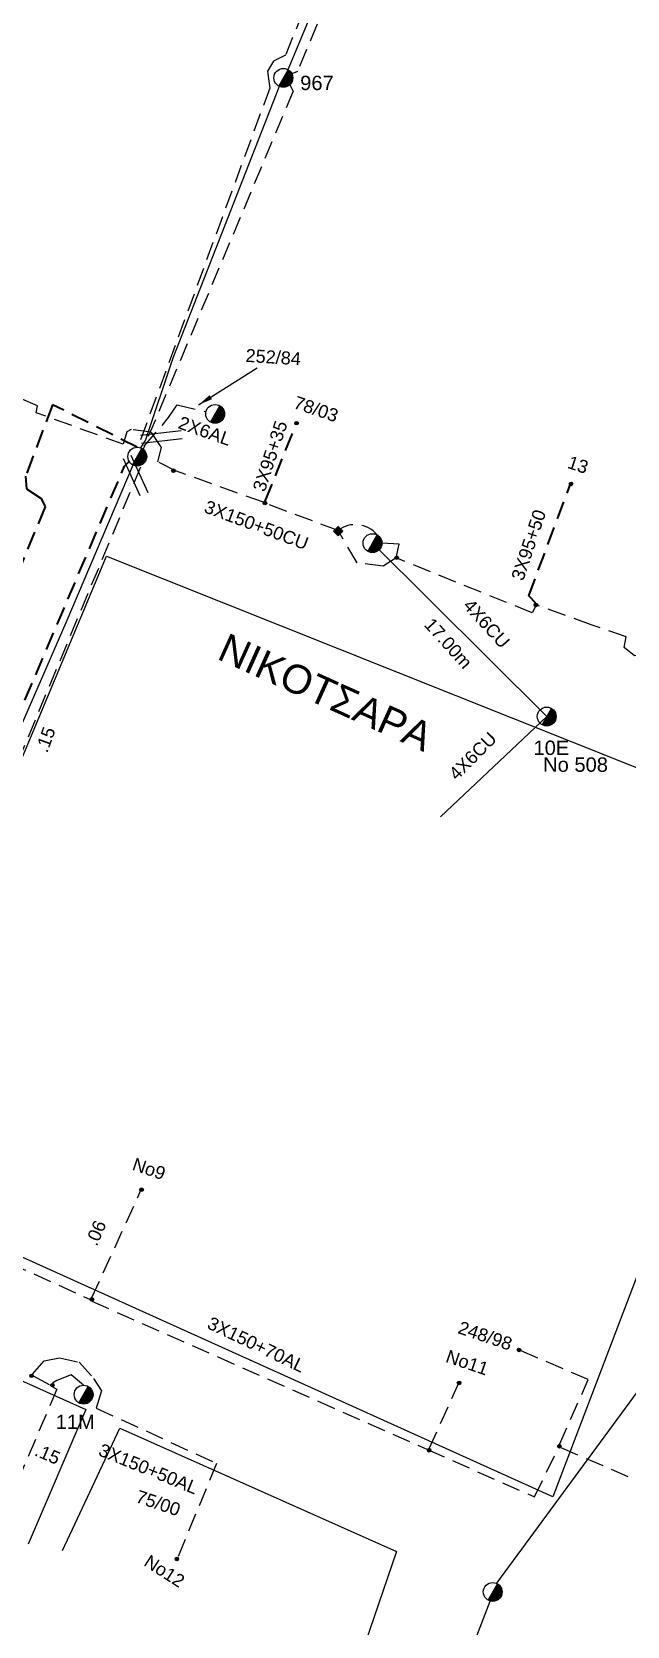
# Model space of a CAD drawing. Header units: millimetres. Extents: x 751 to 1825, y 360 to 872.
# Drawn here: x 930.5 to 971.9, y 524.2 to 635 of the extents above; entities that cross this region are included whole.
import ezdxf

# ---------------------------------------------------------------- set-up
doc = ezdxf.new("R2010")
doc.units = ezdxf.units.MM
doc.linetypes.add('DASHED', pattern=[19.05, 12.7, -6.35])
for name, color, linetype in [('Άγνωστα', 7, 'Continuous'), ('Γυμνά εναέρια ΧΤ και ΦΟΠ (3Φ)   4x16+16AL', 7, 'Continuous'), ('Γυμνά εναέρια ΧΤ και ΦΟΠ (3Φ)   4x50+16AL', 7, 'Continuous'), ('Επιγραφές - Σχήματα', 7, 'Continuous'), ('Καλώδια ΧΤ   2x6AL', 7, 'DASHED'), ('Καλώδια ΧΤ   3x150+50AL', 7, 'DASHED'), ('Καλώδια ΧΤ   3x150+50CU', 7, 'DASHED'), ('Καλώδια ΧΤ   3x150AL+50XLPE', 7, 'DASHED'), ('Καλώδια ΧΤ   3x95+35 CU', 7, 'DASHED'), ('Καλώδια ΧΤ   4x6CU', 7, 'DASHED'), ('Στύλος ΦΜ', 7, 'Continuous'), ('Στύλος ΦΜ @ 1', 7, 'Continuous'), ('Συνδέσεις', 7, 'Continuous'), ('Τομή', 7, 'Continuous'), ('Υπόβαθρο ΔΕΗ', 7, 'Continuous'), ('Υπόγεια Καλώδια Δικτύου ΧΤ   .06', 7, 'DASHED'), ('Υπόγεια Καλώδια Δικτύου ΧΤ   .15', 7, 'DASHED'), ('Υπόγεια καλώδια Δικτύου ΧΤ και Παρ. ΧΤ - 3X150+70 AL', 7, 'DASHED'), ('Υπόγεια καλώδια Παροχών ΧΤ   .15', 7, 'DASHED')]:
    doc.layers.add(name, color=color, linetype=linetype)
doc.styles.get("Standard").update_dxf_attribs({"font": 'ARIAL.TTF'})
doc.linetypes.add('SYN_LINE', pattern='A,0.5,-0.0001,["/\\/\\/\\/",Standard,S=0.1,R=0,X=0,Y=-0.05],-0.25', length=0.7501)
doc.dimstyles.new('ISO-25', dxfattribs={"dimtxt": 2.5, "dimasz": 2.5, "dimexe": 1.25, "dimexo": 0.625, "dimtad": 1, "dimtxsty": 'Standard', "dimcen": 2.5, "dimadec": 0, "dimazin": 0, "dimtfac": 1, "dimtmove": 0, "dimatfit": 3, "dimfxl": 1, "dimarcsym": 0})

# ---------------------------------------------------------------- blocks, each defined once
blk = doc.blocks.new('ΥΠΑΡΧΩΝ ΤΣΙΜΕΝΤΕΝΙΟΣ ΣΤΥΛΟΣ')
at = {"layer": 'Στύλος ΦΜ'}
blk.add_hatch(color=256, dxfattribs=at).paths.add_polyline_path([(-1.29, -2.28, 0.574793), (2.62, 0, 0.268822), (1.3, 2.27)])
blk.add_line((-1.29, -2.28), (1.3, 2.27), dxfattribs=at)
blk.add_circle((0, 0), 2.62, dxfattribs=at)
at = {"layer": 'Στύλος ΦΜ', "flags": 4}
for tag, p in [('ΑΡΙΘΜΟΣ', (-4.68, 8.05)), ('ΤΥΠΟΣ', (-4.91, 3.03))]:
    blk.add_attdef(tag, p, '', height=4, dxfattribs=at)
blk = doc.blocks.new('_ΣΥΝΔΕΣΗ')
at = {"layer": 'Συνδέσεις', "linetype": 'SYN_LINE', "ltscale": 40}
blk.add_hatch(color=256, dxfattribs=at).paths.add_polyline_path([(0.5, -0.01, 1), (-0.5, -0.01, 1)])
at = {"layer": 'Συνδέσεις'}
blk.add_circle((0, -0.01), 0.5, dxfattribs=at)
blk = doc.blocks.new('ΤΟΜΗ')
at = {"layer": 'Τομή', "ltscale": 40}
for p, q in [((-5.68, 0), (5.68, 0)), ((5.68, -2.33), (-5.68, -2.33))]:
    blk.add_line(p, q, dxfattribs=at)
blk = doc.blocks.new('TSONTA XT1')
at = {"ltscale": 40}
h = blk.add_hatch(color=256, dxfattribs=at)
h.dxf.hatch_style = 1
h.paths.add_polyline_path([(595.96, 2487.66), (597.07, 2488.77), (595.96, 2489.87), (594.85, 2488.77)])
blk.add_lwpolyline([(594.85, 2488.77), (595.96, 2489.87), (597.07, 2488.77), (595.96, 2487.66)], close=True, dxfattribs=at)

msp = doc.modelspace()

# ---------------------------------------------------------------- linework, layer by layer
at = {"layer": 'Άγνωστα', "color": 5, "linetype": 'DASHED', "ltscale": 0.1}
msp.add_lwpolyline([(961.52, 664.36), (960.82, 664.62), (948.11, 633.39), (947.28, 632.97), (946.88, 632.28), (946.94, 631.76), (947.02, 631.1), (937.85, 606.13)], dxfattribs=at)
at = {"layer": 'Άγνωστα', "color": 85, "linetype": 'DASHED', "ltscale": 0.1}
for points in [[(961.99, 663.71), (948.95, 632.26), (948.57, 632.09)], [(948.42, 631.34), (948.65, 630.9), (938.22, 606.02)]]:
    msp.add_lwpolyline(points, dxfattribs=at)
at = {"layer": 'Άγνωστα', "color": 85, "linetype": 'DASHED', "lineweight": 40, "ltscale": 0.1}
msp.add_lwpolyline([(937.82, 606.15), (931.94, 609.11), (930.06, 604.15), (930.13, 603.27), (931.15, 602.59), (931.42, 602.01), (921.19, 577.35), (916.68, 567.14), (911.08, 569.74), (911.08, 569.74), (911.08, 569.74), (911.08, 569.74)], dxfattribs=at)
at = {"layer": 'Άγνωστα', "color": 5, "linetype": 'DASHED', "lineweight": 40, "ltscale": 0.1}
msp.add_lwpolyline([(910.75, 568.95), (919.75, 564.76), (924.91, 576.95), (924.71, 578.43), (925.42, 579.62), (926.29, 579.82), (936.93, 604.83), (937.25, 605.17)], dxfattribs=at)
at = {"layer": 'Άγνωστα', "color": 6, "linetype": 'DASHED', "lineweight": 40, "ltscale": 0.1}
msp.add_lwpolyline([(965.52, 595.32), (965.02, 595.82), (967.92, 603.6)], dxfattribs=at)
at = {"layer": 'Άγνωστα', "color": 30, "linetype": 'DASHED', "ltscale": 0.1}
for points in [[(967.15, 536.86), (969.16, 541.37), (964.31, 543.44)], [(958.1, 536.58), (960.17, 541.14)]]:
    msp.add_lwpolyline(points, dxfattribs=at)
at = {"layer": 'Γυμνά εναέρια ΧΤ και ΦΟΠ (3Φ)   4x16+16AL', "color": 27, "ltscale": 0.1}
for points in [[(961.56, 664.03), (961.38, 663.81), (948.29, 632.39)], [(947.69, 631.22), (940.29, 612.34), (938.39, 606.67), (938.39, 606.67), (938.04, 606.12)]]:
    msp.add_lwpolyline(points, dxfattribs=at)
at = {"layer": 'Γυμνά εναέρια ΧΤ και ΦΟΠ (3Φ)   4x50+16AL', "color": 7, "ltscale": 0.1}
for points in [[(962.8, 527.21), (989.62, 563.71)], [(952.74, 501.03), (962.33, 525.96)]]:
    msp.add_lwpolyline(points, dxfattribs=at)
at = {"layer": 'Καλώδια ΧΤ   2x6AL', "color": 7, "linetype": 'DASHED', "ltscale": 0.1}
msp.add_lwpolyline([(938.31, 606.22), (940, 608.22), (940.6, 609.09), (942.59, 608.62)], dxfattribs=at)
at = {"layer": 'Καλώδια ΧΤ   3x150+50AL', "color": 2, "linetype": 'DASHED', "ltscale": 0.1}
msp.add_lwpolyline([(930.53, 541.74), (931.36, 542.66), (932.42, 542.87), (933.79, 542.57), (934.78, 541.45), (935.34, 540.58), (934.97, 539.39), (943.33, 535.54), (940.62, 528.98)], dxfattribs=at)
at = {"layer": 'Καλώδια ΧΤ   3x150+50CU', "color": 6, "linetype": 'DASHED', "ltscale": 0.1}
for points in [[(940.47, 604.52), (939.25, 605.15), (939.5, 606.13), (938.79, 607.2), (937.4, 607.39), (937.1, 607.22), (936.85, 606.36), (930.79, 608.55), (930.88, 609.03), (929.49, 609.63), (918.84, 613.86), (918.02, 614.47), (917.27, 614.62), (916.7, 614.32), (916.21, 614.6), (915.46, 615.51), (909.58, 617.59)], [(946.58, 602.33), (940.47, 604.52)], [(955.8, 598.46), (954.91, 597.89), (953.11, 598.12), (951.77, 600.36), (946.81, 602.22)], [(965.48, 595.08), (965.25, 594.65), (955.8, 598.46), (956.01, 599.41), (954.81, 599.49)], [(995.76, 584.21), (995.15, 584.93), (988.95, 587.31), (988.45, 587.24), (988.08, 586.44), (987.26, 586.15), (973.62, 591.7), (972.37, 591.67), (971.65, 592.23), (971.78, 592.98), (969.36, 593.81), (965.63, 595.16)]]:
    msp.add_lwpolyline(points, dxfattribs=at)
at = {"layer": 'Καλώδια ΧΤ   3x150AL+50XLPE', "color": 6, "linetype": 'DASHED', "ltscale": 0.1}
msp.add_arc((952.97, 598.83), 1.95, 39.2512, 128.0028, dxfattribs=at)
at = {"layer": 'Καλώδια ΧΤ   3x95+35 CU', "color": 6, "linetype": 'DASHED', "lineweight": 40, "ltscale": 0.1}
msp.add_lwpolyline([(946.71, 602.4), (948.88, 607.8)], dxfattribs=at)
at = {"layer": 'Καλώδια ΧΤ   4x6CU', "color": 6, "linetype": 'SYN_LINE', "ltscale": 10}
msp.add_line((966.27, 587.44), (958.9, 580.48), dxfattribs=at)
msp.add_lwpolyline([(954.16, 599.49), (966.27, 587.44), (966.27, 587.44)], dxfattribs=at)
at = {"layer": 'Συνδέσεις', "color": 2, "ltscale": 0.1}
msp.add_lwpolyline([(926.09, 578.44), (932.89, 593.97), (937.56, 604.98)], dxfattribs=at)
at = {"layer": 'Υπόβαθρο ΔΕΗ', "ltscale": 0.1}
for points in [[(935.68, 598.59), (984.22, 579.22), (966.7, 533.23), (917.6, 555.39), (935.68, 598.59)], [(932.62, 529.5), (936.62, 538), (955.83, 529.42), (943.93, 494.58), (898.86, 513.19), (914.59, 548.12), (934.24, 539.28), (930.24, 529.93)]]:
    msp.add_lwpolyline(points, dxfattribs=at)
at = {"layer": 'Υπόγεια Καλώδια Δικτύου ΧΤ   .06', "color": 30, "linetype": 'DASHED', "ltscale": 0.1}
msp.add_lwpolyline([(934.67, 547.06), (938.1, 554.57)], dxfattribs=at)
at = {"layer": 'Υπόγεια Καλώδια Δικτύου ΧΤ   .15', "color": 27, "linetype": 'DASHED', "ltscale": 0.1}
msp.add_lwpolyline([(910.35, 568.2), (920.35, 563.65), (920.35, 563.65), (928.79, 582.52), (938.12, 604.92)], dxfattribs=at)
at = {"layer": 'Υπόγεια Καλώδια Δικτύου ΧΤ   .15', "color": 2, "linetype": 'DASHED', "ltscale": 0.1}
for points in [[(930.59, 541.63), (931.8, 540.98)], [(934.09, 540.98), (933.22, 541.7), (932.23, 541.3), (931.92, 541.11)]]:
    msp.add_lwpolyline(points, dxfattribs=at)
at = {"layer": 'Υπόγεια καλώδια Δικτύου ΧΤ και Παρ. ΧΤ - 3X150+70 AL', "color": 30, "linetype": 'DASHED', "ltscale": 0.1}
for points in [[(911.31, 558.05), (915.24, 556.06), (915.26, 554.97), (917.56, 553.54), (918.48, 554.21), (934.54, 546.93)], [(934.67, 546.81), (957.98, 536.51)], [(957.98, 536.51), (965.43, 533.21), (967.09, 536.62)], [(967.25, 536.65), (975.59, 533.05)]]:
    msp.add_lwpolyline(points, dxfattribs=at)
at = {"layer": 'Υπόγεια καλώδια Παροχών ΧΤ   .15', "color": 2, "linetype": 'DASHED', "ltscale": 0.1}
msp.add_lwpolyline([(931.92, 540.86), (932.24, 540.7), (929.71, 534.79)], dxfattribs=at)

# ---------------------------------------------------------------- block references
at = {"layer": 'Στύλος ΦΜ @ 1', "ltscale": 0.1}
ref = msp.add_blockref('ΥΠΑΡΧΩΝ ΤΣΙΜΕΝΤΕΝΙΟΣ ΣΤΥΛΟΣ', (947.97, 631.82), dxfattribs=dict(at, xscale=0.25, yscale=0.25, zscale=0.25))
ref.add_attrib('ΤΥΠΟΣ', '967', (949.14, 630.97), dxfattribs={"layer": 'Στύλος ΦΜ', "height": 1, "flags": 4})
at = {"layer": 'Στύλος ΦΜ @ 1', "ltscale": 0.1, "xscale": 0.25, "yscale": 0.25, "zscale": 0.25}
for p in [(943.23, 608.47), (937.82, 605.5), (954.16, 599.49), (962.52, 526.61)]:
    msp.add_blockref('ΥΠΑΡΧΩΝ ΤΣΙΜΕΝΤΕΝΙΟΣ ΣΤΥΛΟΣ', p, dxfattribs=at)
at = {"layer": 'Στύλος ΦΜ @ 1', "ltscale": 0.1}
ref = msp.add_blockref('ΥΠΑΡΧΩΝ ΤΣΙΜΕΝΤΕΝΙΟΣ ΣΤΥΛΟΣ', (966.27, 587.44), dxfattribs=dict(at, xscale=0.25, yscale=0.25, zscale=0.25))
ref.add_attrib('ΤΥΠΟΣ', '10E', (965.35, 584.77), dxfattribs={"layer": 'Στύλος ΦΜ', "height": 1, "flags": 4})
ref.add_attrib('ΑΡΙΘΜΟΣ', 'No 508', (966.02, 583.6), dxfattribs={"layer": 'Στύλος ΦΜ', "height": 1, "flags": 4})
ref = msp.add_blockref('ΥΠΑΡΧΩΝ ΤΣΙΜΕΝΤΕΝΙΟΣ ΣΤΥΛΟΣ', (934.09, 540.32), dxfattribs=dict(at, xscale=0.25, yscale=0.25, zscale=0.25))
ref.add_attrib('ΑΡΙΘΜΟΣ', '11M', (932.15, 537.93), dxfattribs={"layer": 'Στύλος ΦΜ', "height": 1, "flags": 4})
at = {"layer": 'Συνδέσεις', "ltscale": 0.1, "xscale": 0.25, "yscale": 0.25, "zscale": 0.25}
for p in [(948.89, 607.83), (940.34, 604.52), (967.96, 603.61), (946.69, 602.28), (955.84, 598.48), (965.52, 595.2), (938.12, 554.56), (934.67, 546.94), (964.34, 543.43), (930.47, 541.63), (931.92, 540.98), (960.18, 541.14), (958.1, 536.46), (967.15, 536.74), (940.57, 528.91)]:
    msp.add_blockref('_ΣΥΝΔΕΣΗ', p, dxfattribs=at)
at = {"layer": 'Συνδέσεις', "xscale": 0.2916429289511969, "yscale": 0.2916429289511969, "zscale": 0.2916429289511969}
msp.add_blockref('TSONTA XT1', (777.97, -125.51), dxfattribs=at)
at = {"layer": 'Τομή', "ltscale": 0.1}
for p, xscale, yscale, zscale, rotation in [((939.53, 606.57), 0.2499999999999113, 0.2499999999999113, 0.2499999999999113, 186.6670609617521), ((937.97, 604.3), 0.2500000000000702, 0.2500000000000702, 0.2500000000000702, 294.4123096575385)]:
    msp.add_blockref('ΤΟΜΗ', p, dxfattribs=dict(at, xscale=xscale, yscale=yscale, zscale=zscale, rotation=rotation))

# ---------------------------------------------------------------- texts
at = {"layer": 'Επιγραφές - Σχήματα', "ltscale": 0.1, "char_height": 0.9, "width": 2.4307, "attachment_point": 1}
for s, insert, rotation in [('252/84', (945.38, 612.99), 356.3286), ('78/03', (948.9, 609.74), 341.3179), ('13', (967.93, 605.59), 341.3179), ('Νο9', (937.69, 556.81), 341.3179), ('248/98', (960.32, 545.46), 341.3179), ('Νο11', (959.47, 543.46), 341.3179), ('75/00', (937.93, 533.72), 341.3179)]:
    msp.add_mtext(s, dxfattribs=dict(at, insert=insert, rotation=rotation))
at = {"layer": 'Επιγραφές - Σχήματα', "ltscale": 0.1, "attachment_point": 5}
for s, insert, char_height, rotation in [('ΝΙΚΟΤΣΑΡΑ', (950.91, 589.12), 2, 335.7614), ('No12', (939.71, 528.05), 0.9, 327.3675)]:
    msp.add_mtext(s, dxfattribs=dict(at, insert=insert, char_height=char_height, rotation=rotation))
at = {"layer": 'Καλώδια ΧΤ   2x6AL', "color": 7, "linetype": 'DASHED', "ltscale": 0.1, "char_height": 0.9, "attachment_point": 1}
for s, insert, width, rotation in [('2X6AL', (940.89, 608.34), 84.1859, 340.5695), ('4X6CU', (961.07, 595.71), 8.0488, 312.0538), ('17.00m', (958.36, 594.39), 8.0488, 312.0538), ('4X6CU', (959.38, 583.58), 8.0488, 45.1856)]:
    msp.add_mtext(s, dxfattribs=dict(at, insert=insert, width=width, rotation=rotation))
at = {"layer": 'Καλώδια ΧΤ   3x150+50AL', "color": 7, "linetype": 'DASHED', "ltscale": 0.1, "insert": (935.39, 536.96), "char_height": 0.9, "width": 84.1859, "attachment_point": 1, "rotation": 337.8227}
msp.add_mtext('3X150+50AL', dxfattribs=at)
at = {"layer": 'Καλώδια ΧΤ   3x150+50CU', "color": 7, "linetype": 'DASHED', "ltscale": 0.1, "insert": (942.71, 602.5), "char_height": 0.9, "width": 84.1859, "attachment_point": 1, "rotation": 339.46}
msp.add_mtext('3X150+50CU', dxfattribs=at)
at = {"layer": 'Καλώδια ΧΤ   3x95+35 CU', "color": 7, "linetype": 'DASHED', "ltscale": 0.1, "char_height": 0.9, "width": 84.1859, "attachment_point": 1, "rotation": 71.5505}
for s, insert in [('3X95+35', (945.82, 603.28)), ('3X95+50', (963.78, 597.1))]:
    msp.add_mtext(s, dxfattribs=dict(at, insert=insert))
at = {"layer": 'Υπόγεια Καλώδια Δικτύου ΧΤ   .06', "color": 7, "linetype": 'DASHED', "ltscale": 0.1, "insert": (934.18, 550.93), "char_height": 0.9, "width": 84.1859, "attachment_point": 1, "rotation": 66.8351}
msp.add_mtext('.06', dxfattribs=at)
at = {"layer": 'Υπόγεια Καλώδια Δικτύου ΧΤ   .15', "color": 7, "linetype": 'DASHED', "ltscale": 0.1, "insert": (930.72, 585.17), "char_height": 0.9, "width": 84.1859, "attachment_point": 1, "rotation": 70.1683}
msp.add_mtext('.15', dxfattribs=at)
at = {"layer": 'Υπόγεια καλώδια Δικτύου ΧΤ και Παρ. ΧΤ - 3X150+70 AL', "color": 7, "linetype": 'DASHED', "ltscale": 0.1, "insert": (942.99, 545.78), "char_height": 0.9, "width": 84.1859, "attachment_point": 1, "rotation": 334.5546}
msp.add_mtext('3X150+70AL', dxfattribs=at)
at = {"layer": 'Υπόγεια καλώδια Παροχών ΧΤ   .15', "color": 7, "linetype": 'DASHED', "ltscale": 0.1, "insert": (930.97, 536.95), "char_height": 0.9, "width": 84.1859, "attachment_point": 1, "rotation": 336.5396}
msp.add_mtext('.15', dxfattribs=at)

# ---------------------------------------------------------------- leaders
at = {"layer": 'Επιγραφές - Σχήματα', "ltscale": 40}
msp.add_leader([(942.08, 609.1), (946.15, 611.66)], dimstyle='ISO-25', override={"dimasz": 1, "dimtad": 0}, dxfattribs=at)

doc.saveas('drawing.dxf')
